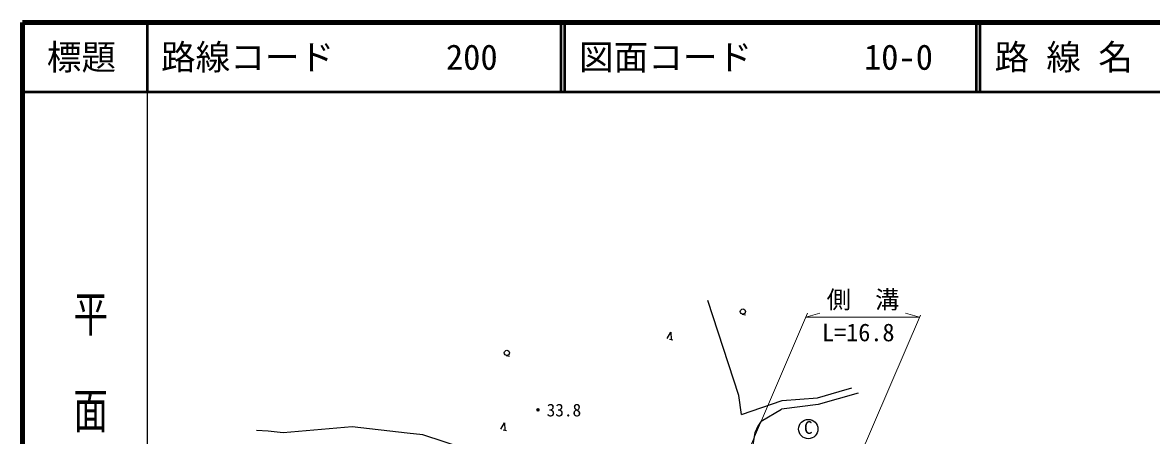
# Model space of a CAD drawing. Units: millimetres, scale not verified. Extents: x 40000 to 680000, y 20000 to 380000.
# Drawn here: x 40000 to 203046, y 320274 to 380000 of the extents above; entities that cross this region are included whole.
import ezdxf
from ezdxf.enums import TextEntityAlignment as Align

# ---------------------------------------------------------------- set-up
doc = ezdxf.new("R2010")
doc.units = ezdxf.units.MM
doc.header["$LTSCALE"] = 1000
for name, color, linetype, lineweight in [('M-BGD', 7, 'Continuous', 25), ('M-STR-HTXT', 7, 'Continuous', 13), ('M-STR-STRC', 7, 'Continuous', 25), ('M-TTL', 2, 'Continuous', 140), ('M-TTL-BAND', 7, 'Continuous', 25), ('M-TTL-LINE', 7, 'Continuous', 50)]:
    doc.layers.add(name, color=color, linetype=linetype, lineweight=lineweight)
doc.layers.add('M-TTL-TXT', color=7, linetype='Continuous')
doc.styles.add('@ＭＳ ゴシック', font='')
doc.styles.add('ＭＳ ゴシック', font='')
doc.styles.get('@ＭＳ ゴシック').set_extended_font_data('@MS Gothic')
doc.styles.get('ＭＳ ゴシック').set_extended_font_data('MS Gothic')

msp = doc.modelspace()

# ---------------------------------------------------------------- linework, layer by layer
at = {"layer": 'M-BGD'}
for p, q in [((143441, 326045), (138981, 339811)), ((143948, 337831), (144434, 337712)), ((133096, 334307), (133627, 335206)), ((133627, 335206), (133678, 334163)), ((133436, 334223), (133921, 334103)), ((109857, 331861), (110342, 331741)), ((154816, 325732), (157955, 326656)), ((160687, 326404), (154911, 324769)), ((157955, 326656), (159796, 327165)), ((143818, 323300), (143441, 326045)), ((146776, 324326), (149734, 325352)), ((154911, 324769), (149623, 324094)), ((149734, 325352), (152275, 325542)), ((152275, 325542), (154816, 325732)), ((143818, 323300), (146776, 324326)), ((146679, 322324), (149623, 324094)), ((87620, 321508), (77617, 320642)), ((95550, 320599), (87620, 321508)), ((109064, 321186), (109595, 322085)), ((109595, 322085), (109646, 321042)), ((146209, 321629), (145764, 320675)), ((146679, 322324), (146209, 321629)), ((75452, 320891), (73784, 321010)), ((77617, 320642), (75452, 320891)), ((97794, 320341), (95550, 320599)), ((107341, 317233), (97794, 320341)), ((109403, 321102), (109889, 320982)), ((145764, 320675), (145100, 316641))]:
    msp.add_line(p, q, dxfattribs=at)
for centre in [(144038, 338195), (109947, 332225)]:
    msp.add_circle(centre, 375, dxfattribs=at)
at = {"layer": 'M-STR-HTXT'}
for p, q in [((143404, 314730), (153393, 337949)), ((153143, 337368), (155143, 337968)), ((154514, 302385), (169686, 337652)), ((169546, 337368), (167546, 337968)), ((153143, 337368), (169546, 337368))]:
    msp.add_line(p, q, dxfattribs=at)
at = {"layer": 'M-STR-STRC'}
msp.add_circle((153486, 321206), 1398, dxfattribs=at)
at = {"layer": 'M-TTL'}
for p, q in [((40000, 380000), (40000, 20000)), ((680000, 380000), (40000, 380000))]:
    msp.add_line(p, q, dxfattribs=at)
at = {"layer": 'M-TTL-BAND'}
msp.add_line((58000, 370000), (58000, 20000), dxfattribs=at)
at = {"layer": 'M-TTL-LINE'}
for p, q in [((58000, 380000), (58000, 370000)), ((117750, 380000), (117750, 370000)), ((118250, 380000), (118250, 370000)), ((177750, 380000), (177750, 370000)), ((178250, 380000), (178250, 370000)), ((40000, 370000), (680000, 370000))]:
    msp.add_line(p, q, dxfattribs=at)

# ---------------------------------------------------------------- texts
at = {"layer": 'M-BGD', "style": 'ＭＳ ゴシック'}
msp.add_text('・33.8', height=1833, dxfattribs=at).set_placement((116937, 322480), align=Align.BOTTOM_CENTER)
at = {"layer": 'M-STR-HTXT', "style": 'ＭＳ ゴシック'}
for s, p in [('側\u3000溝', (161391, 337868)), ('L=16.8', (160704, 333127))]:
    msp.add_text(s, height=2566, dxfattribs=at).set_placement(p, align=Align.BOTTOM_CENTER)
at = {"layer": 'M-STR-STRC', "style": 'ＭＳ ゴシック'}
msp.add_text('C', height=1833, dxfattribs=at).set_placement((153486, 319956), align=Align.BOTTOM_CENTER)
at = {"layer": 'M-TTL-BAND', "style": '@ＭＳ ゴシック', "width": 1.4}
msp.add_text('平  面  図', height=3666, rotation=270, dxfattribs=at).set_placement((49777, 306475), align=Align.MIDDLE_RIGHT)
at = {"layer": 'M-TTL-TXT', "style": 'ＭＳ ゴシック'}
msp.add_text('標題', height=3666, dxfattribs=at).set_placement((48500, 375000), align=Align.MIDDLE_CENTER)
for s, p in [('路線コード', (60000, 375000)), ('200', (101142, 375000)), ('図面コード', (120380, 375000)), ('10-0', (161521, 375000)), ('路 線 名', (180380, 375000))]:
    msp.add_text(s, height=3666, dxfattribs=at).set_placement(p, align=Align.MIDDLE_LEFT)

doc.saveas('drawing.dxf')
